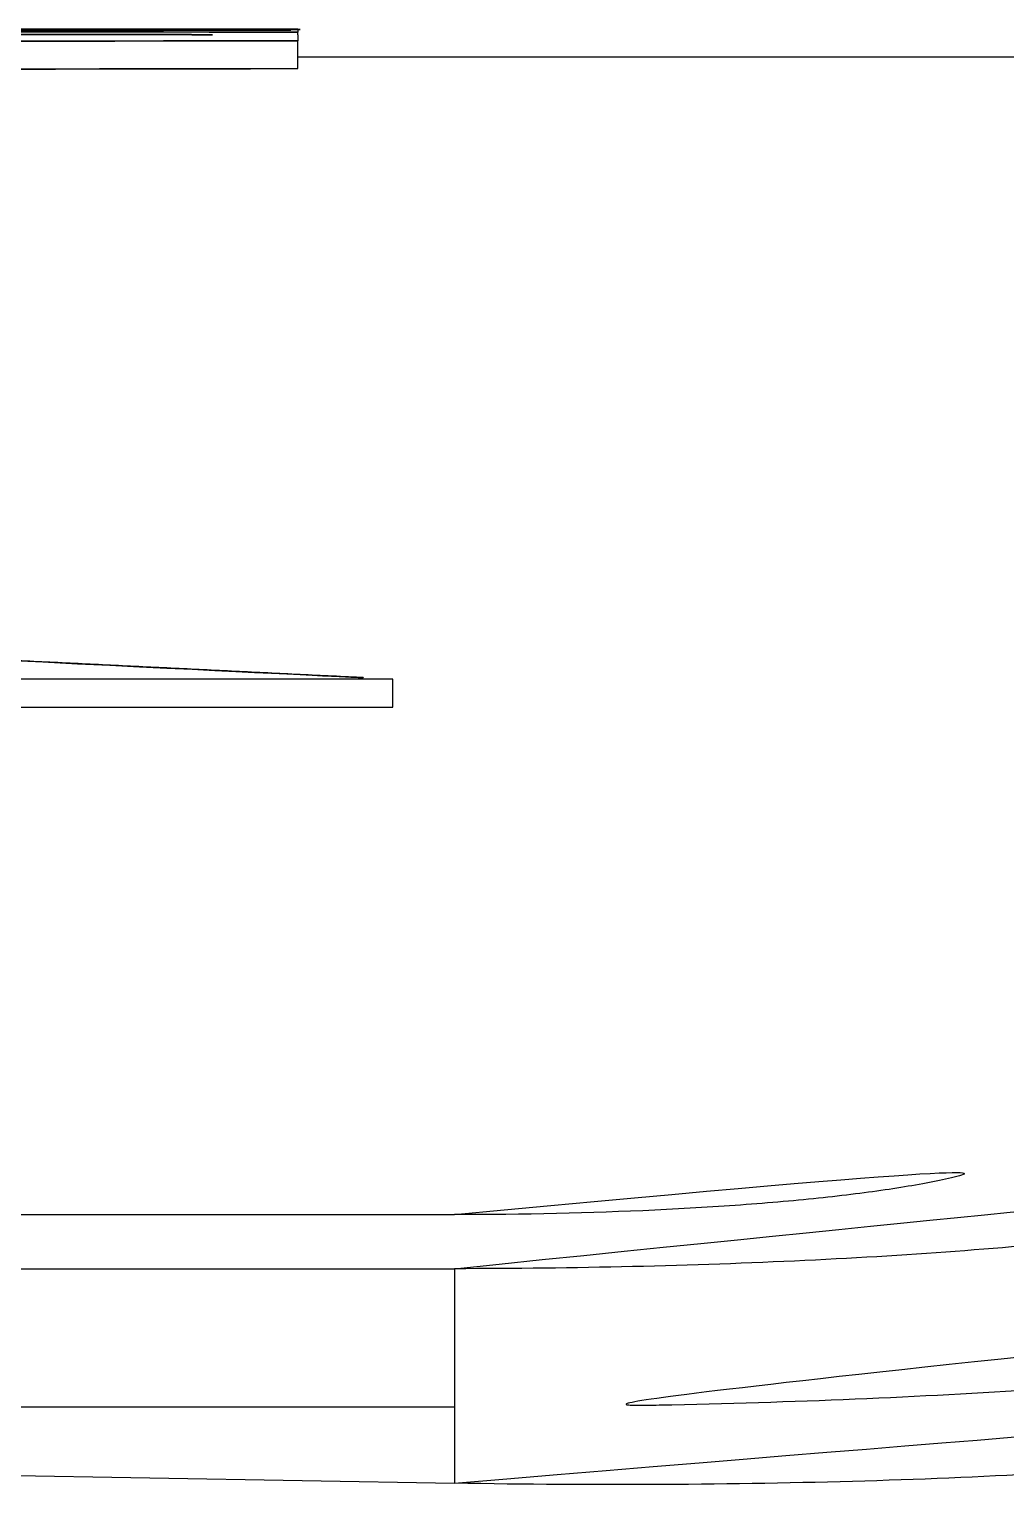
# Model space of a CAD drawing. Extents: x 16296660632 to 16296680496, y -37409619871 to -37409616057.
# Drawn here: x 16296679231.66 to 16296679235.16, y -37409616700.74 to -37409616695.52 of the extents above; entities that cross this region are included whole.
import ezdxf

# ---------------------------------------------------------------- set-up
doc = ezdxf.new("R2010")
doc.units = 0
doc.header["$LTSCALE"] = 10
doc.header["$MEASUREMENT"] = 0
for name, color, linetype in [('BACK_CASE_DADA_2', 7, 'CONTINUOUS'), ('BACK_LED_PCB_CAS', 7, 'CONTINUOUS'), ('BACK_TOP_COVER', 7, 'CONTINUOUS'), ('자바로고WINDOW', 7, 'CONTINUOUS')]:
    doc.layers.add(name, color=color, linetype=linetype)

msp = doc.modelspace()

# ---------------------------------------------------------------- linework, layer by layer
at = {"layer": 'BACK_CASE_DADA_2', "color": 7, "linetype": 'Continuous', "ltscale": 25.4}
msp.add_line((16296679222.66073, -37409616700.548264), (16296679233.181299, -37409616700.733292), dxfattribs=at)
msp.add_open_spline([(16296679233.181299, -37409616700.733292), (16296679233.434019, -37409616700.737732), (16296679233.682819, -37409616700.739243), (16296679234.17289, -37409616700.736641), (16296679234.416059, -37409616700.732483), (16296679234.885481, -37409616700.718521), (16296679235.10894, -37409616700.70887), (16296679235.53397, -37409616700.684433), (16296679235.737419, -37409616700.669456), (16296679236.10907, -37409616700.635246), (16296679236.277849, -37409616700.616074), (16296679236.581699, -37409616700.573708), (16296679236.71736, -37409616700.550308), (16296679236.944019, -37409616700.501266), (16296679237.036551, -37409616700.475487), (16296679237.1798, -37409616700.421448), (16296679237.230129, -37409616700.393158), (16296679237.257271, -37409616700.364372)], degree=3, knots=[0, 0, 0, 0, 0.125, 0.125, 0.25, 0.25, 0.375, 0.375, 0.5, 0.5, 0.625, 0.625, 0.75, 0.75, 0.875, 0.875, 1, 1, 1, 1], dxfattribs=at)
at = {"layer": 'BACK_LED_PCB_CAS', "color": 7, "linetype": 'Continuous', "ltscale": 25.4}
for p, q in [((16296679219.759359, -37409616699.770477), (16296679233.181299, -37409616699.770477)), ((16296679219.759359, -37409616699.964127), (16296679233.181299, -37409616699.964127)), ((16296679233.181299, -37409616699.964127), (16296679233.181299, -37409616700.460243)), ((16296679233.181299, -37409616700.460243), (16296679219.759359, -37409616700.460243)), ((16296679233.181299, -37409616700.460243), (16296679233.181299, -37409616700.733292))]:
    msp.add_line(p, q, dxfattribs=at)
for points, knots in [([(16296679233.181299, -37409616699.770477), (16296679233.428049, -37409616699.770477), (16296679233.669359, -37409616699.764969), (16296679234.012871, -37409616699.748833), (16296679234.12187, -37409616699.742264), (16296679234.32914, -37409616699.726784), (16296679234.428341, -37409616699.717773), (16296679234.609591, -37409616699.697937), (16296679234.6919, -37409616699.687141), (16296679234.840071, -37409616699.663841), (16296679234.906231, -37409616699.651207), (16296679235.07205, -37409616699.612183), (16296679235.143101, -37409616699.583893), (16296679235.16958, -37409616699.55484)], [0, 0, 0, 0, 0.25, 0.25, 0.375, 0.375, 0.5, 0.5, 0.625, 0.625, 0.75, 0.75, 1, 1, 1, 1]), ([(16296679233.181299, -37409616699.964127), (16296679233.39732, -37409616699.964127), (16296679233.609921, -37409616699.961639), (16296679234.028589, -37409616699.951912), (16296679234.236271, -37409616699.944588), (16296679234.637119, -37409616699.925323), (16296679234.82789, -37409616699.913544), (16296679235.190651, -37409616699.885872), (16296679235.364241, -37409616699.869766), (16296679235.681339, -37409616699.834427), (16296679235.825331, -37409616699.815208), (16296679236.08453, -37409616699.773788), (16296679236.20022, -37409616699.751404), (16296679236.393551, -37409616699.705307), (16296679236.472481, -37409616699.681473), (16296679236.594681, -37409616699.63224), (16296679236.63763, -37409616699.606819), (16296679236.660789, -37409616699.581306)], [0, 0, 0, 0, 0.125, 0.125, 0.25, 0.25, 0.375, 0.375, 0.5, 0.5, 0.625, 0.625, 0.75, 0.75, 0.875, 0.875, 1, 1, 1, 1]), ([(16296679237.15786, -37409616700.077766), (16296679237.13135, -37409616700.103287), (16296679237.08301, -37409616700.128304), (16296679236.944469, -37409616700.177299), (16296679236.85346, -37409616700.201439), (16296679236.630711, -37409616700.247864), (16296679236.500959, -37409616700.269814), (16296679236.20565, -37409616700.311127), (16296679236.038151, -37409616700.330704), (16296679235.675211, -37409616700.366058), (16296679235.48077, -37409616700.381821), (16296679235.066259, -37409616700.409523), (16296679234.843821, -37409616700.421516), (16296679234.388531, -37409616700.440651), (16296679234.154739, -37409616700.447899), (16296679233.67485, -37409616700.45771), (16296679233.42791, -37409616700.460243), (16296679233.181299, -37409616700.460243)], [0, 0, 0, 0, 0.125, 0.125, 0.25, 0.25, 0.375, 0.375, 0.5, 0.5, 0.625, 0.625, 0.75, 0.75, 0.875, 0.875, 1, 1, 1, 1])]:
    msp.add_open_spline(points, degree=3, knots=knots, dxfattribs=at)
at = {"layer": 'BACK_TOP_COVER', "color": 7, "linetype": 'Continuous', "ltscale": 25.4}
for p, q in [((16296679238.74819, -37409616695.620132), (16296679232.61972, -37409616695.620132)), ((16296679232.960171, -37409616697.850471), (16296679229.26017, -37409616697.850479)), ((16296679232.960171, -37409616697.95089), (16296679232.960171, -37409616697.850471)), ((16296679230.2313, -37409616697.950897), (16296679232.960171, -37409616697.95089)), ((16296679219.759359, -37409616699.770477), (16296679233.181299, -37409616699.770477))]:
    msp.add_line(p, q, dxfattribs=at)
msp.add_open_spline([(16296679231.110149, -37409616697.759804), (16296679232.03524, -37409616697.804688), (16296679232.960171, -37409616697.850471)], degree=2, dxfattribs=at)
msp.add_open_spline([(16296679233.181299, -37409616699.770477), (16296679233.428049, -37409616699.770477), (16296679233.669359, -37409616699.764969), (16296679234.012871, -37409616699.748833), (16296679234.12187, -37409616699.742264), (16296679234.32914, -37409616699.726784), (16296679234.428341, -37409616699.717773), (16296679234.609591, -37409616699.697937), (16296679234.6919, -37409616699.687141), (16296679234.840071, -37409616699.663841), (16296679234.906231, -37409616699.651207), (16296679235.07205, -37409616699.612183), (16296679235.143101, -37409616699.583893), (16296679235.16958, -37409616699.55484)], degree=3, knots=[0, 0, 0, 0, 0.25, 0.25, 0.375, 0.375, 0.5, 0.5, 0.625, 0.625, 0.75, 0.75, 1, 1, 1, 1], dxfattribs=at)
at = {"layer": '자바로고WINDOW', "color": 7, "linetype": 'Continuous', "ltscale": 25.4}
for p, q in [((16296679232.61972, -37409616695.520126), (16296679231.88114, -37409616695.520126)), ((16296679232.61972, -37409616695.520126), (16296679232.61972, -37409616695.521347)), ((16296679232.61972, -37409616695.524368), (16296679232.61972, -37409616695.521347)), ((16296679232.61972, -37409616695.524368), (16296679232.61972, -37409616695.530739)), ((16296679232.61972, -37409616695.540459), (16296679232.61972, -37409616695.530739)), ((16296679232.61972, -37409616695.540459), (16296679232.61972, -37409616695.561638)), ((16296679232.61972, -37409616695.661652), (16296679232.61972, -37409616695.561638)), ((16296679238.74819, -37409616695.620132), (16296679232.61972, -37409616695.620132)), ((16296679232.960171, -37409616697.850471), (16296679229.26017, -37409616697.850479)), ((16296679232.960171, -37409616697.95089), (16296679232.960171, -37409616697.850471)), ((16296679230.2313, -37409616697.950897), (16296679232.960171, -37409616697.95089)), ((16296679219.759359, -37409616699.770477), (16296679233.181299, -37409616699.770477))]:
    msp.add_line(p, q, dxfattribs=at)
for centre, radius, start, end in [((16296679231.88114, -37409645802.795609), 29107.275474, 90, 90.0091797742), ((16296679242.201309, -37409654435.004662), 37739.484533, 90.0145346422, 90.0208730572), ((16296679214.74324, -37409654434.703743), 37739.183604, 89.9728978114, 89.9791269428)]:
    msp.add_arc(centre, radius, start, end, dxfattribs=at)
for points in [[(16296679227.20347, -37409616695.534561), (16296679229.91161, -37409616695.537247), (16296679232.61972, -37409616695.540459)], [(16296679232.61972, -37409616695.530739), (16296679229.9116, -37409616695.528427), (16296679227.20347, -37409616695.526619)], [(16296679232.61972, -37409616695.561638), (16296679229.91157, -37409616695.566223), (16296679227.20347, -37409616695.571297)], [(16296679232.61972, -37409616695.661652), (16296679229.91157, -37409616695.666222), (16296679227.20347, -37409616695.671303)], [(16296679231.110149, -37409616697.759804), (16296679232.03524, -37409616697.804688), (16296679232.960171, -37409616697.850471)]]:
    msp.add_open_spline(points, degree=2, dxfattribs=at)
msp.add_open_spline([(16296679233.181299, -37409616699.770477), (16296679233.428049, -37409616699.770477), (16296679233.669359, -37409616699.764969), (16296679234.012871, -37409616699.748833), (16296679234.12187, -37409616699.742264), (16296679234.32914, -37409616699.726784), (16296679234.428341, -37409616699.717773), (16296679234.609591, -37409616699.697937), (16296679234.6919, -37409616699.687141), (16296679234.840071, -37409616699.663841), (16296679234.906231, -37409616699.651207), (16296679235.07205, -37409616699.612183), (16296679235.143101, -37409616699.583893), (16296679235.16958, -37409616699.55484)], degree=3, knots=[0, 0, 0, 0, 0.25, 0.25, 0.375, 0.375, 0.5, 0.5, 0.625, 0.625, 0.75, 0.75, 1, 1, 1, 1], dxfattribs=at)

doc.saveas('drawing.dxf')
